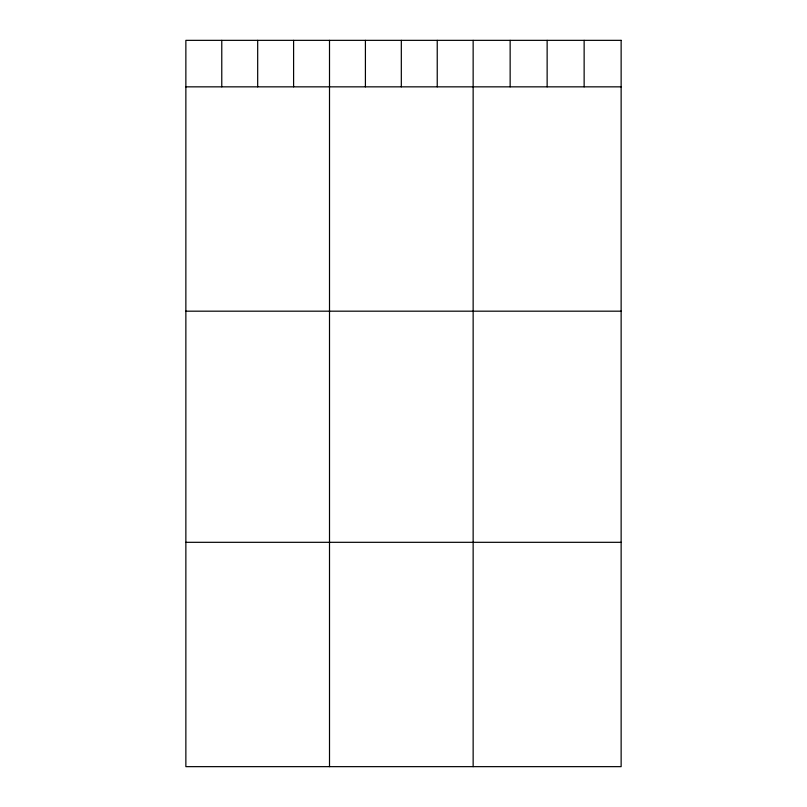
<?xml version="1.0" encoding="UTF-8"?>
<svg xmlns="http://www.w3.org/2000/svg" width="807" height="807" viewBox="0 0 807 807"><rect width="100%" height="100%" fill="white"/><g stroke="black" fill="none" stroke-linecap="round" stroke-linejoin="round"><path stroke-width="1.21" d="M185.862 86.843L621.138 86.843M185.862 311.179L621.138 311.179M185.862 542.314L621.138 542.314M584.137 40.35L584.137 86.843M547.136 40.35L547.136 86.843M510.145 40.35L510.145 86.843M473.144 40.35L473.144 766.65M437.233 40.35L437.233 86.843M401.321 40.35L401.321 86.843M365.41 40.35L365.41 86.843M329.508 40.35L329.508 766.65M293.597 40.35L293.597 86.843M257.685 40.35L257.685 86.843M221.774 40.35L221.774 86.843M621.138 40.35L185.862 40.35L185.862 766.65L621.138 766.65L621.138 40.35"/></g></svg>
